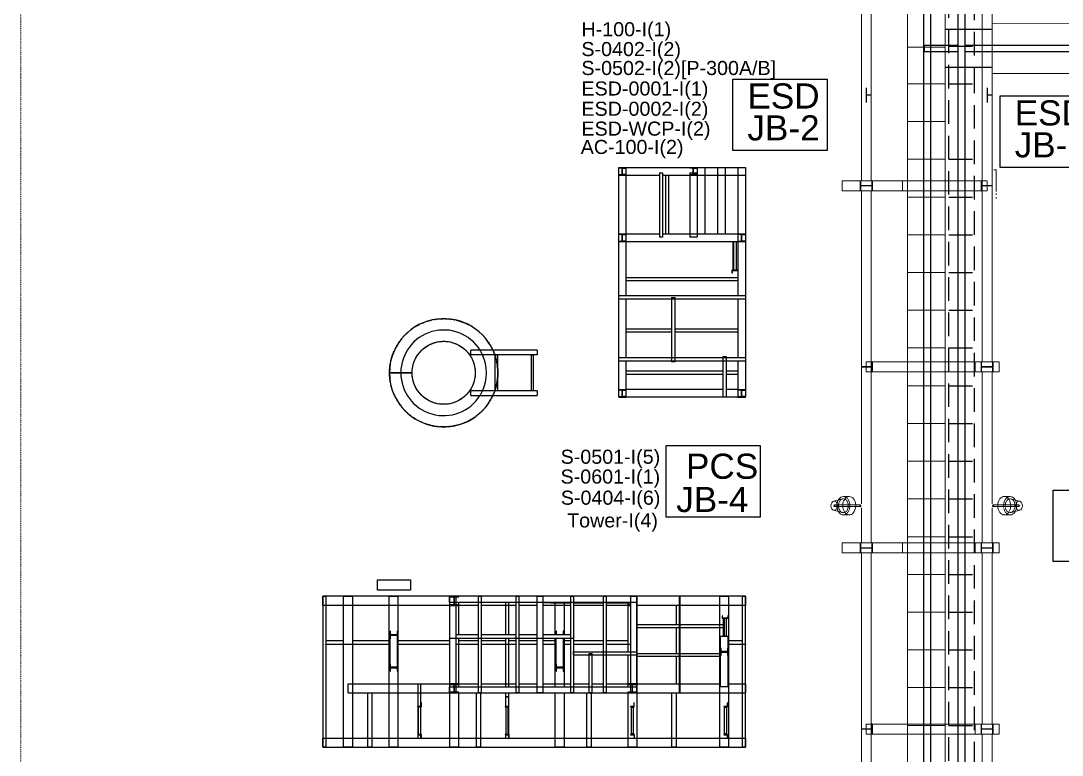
# Model space of a CAD drawing. Header units: inches. Extents: x 19 to 715735, y 34 to 210034.
# Drawn here: x 131674 to 148226, y 131768 to 143443 of the extents above; entities that cross this region are included whole.
import ezdxf

# ---------------------------------------------------------------- set-up
doc = ezdxf.new("R2010")
doc.units = ezdxf.units.IN
doc.header["$MEASUREMENT"] = 0
for name, pattern in [('CABLEROUTEALL-EMBED 1_DWG$0$HIDDEN2', [0.1875, 0.125, -0.0625]), ('DIVIDE2', [0.625, 0.25, -0.125, 0, -0.125, 0, -0.125]), ('LIGHTINGLAYOUTPROGRESSUNIT-EMBED 1_DWG$0$HIDDEN2', [0.1875, 0.125, -0.0625])]:
    doc.linetypes.add(name, pattern=pattern)
for name, color, linetype in [('CABLE TRAY INSTRUMENTATION', 7, 'Continuous'), ('CABLE TRAY POWER', 3, 'Continuous'), ('CABLEROUTEALL-EMBED 1_DWG$0$DwgTemplate', 7, 'Continuous'), ('cables', 7, 'Continuous'), ('Junction Boxes', 1, 'Continuous')]:
    doc.layers.add(name, color=color, linetype=linetype)
for name, color, linetype, lineweight in [('Cable Trench', 7, 'Continuous', 13), ('Layout', 6, 'Continuous', 20), ('Pipe Rack Lighting', 1, 'Continuous', 5), ('REV.C CLOUD', 2, 'Continuous', 20), ('SKIDS', 3, 'Continuous', 30)]:
    doc.layers.add(name, color=color, linetype=linetype, lineweight=lineweight)
doc.styles.get("Standard").update_dxf_attribs({"font": 'arial.ttf'})

msp = doc.modelspace()

# ---------------------------------------------------------------- linework, layer by layer
at = {"layer": 'CABLE TRAY INSTRUMENTATION', "color": 6, "linetype": 'CABLEROUTEALL-EMBED 1_DWG$0$HIDDEN2', "ltscale": 3000}
for p, q in [((146427, 123242), (146427, 164642)), ((146827, 164642), (146827, 142666)), ((146427, 143042), (146827, 143042)), ((146827, 142666), (146827, 123242)), ((146427, 142442), (146827, 142442)), ((146427, 141242), (146827, 141242)), ((146427, 140642), (146827, 140642)), ((146427, 140042), (146827, 140042)), ((146427, 140042), (146827, 140042)), ((146427, 140042), (146827, 140042)), ((146427, 139442), (146827, 139442)), ((146427, 138842), (146827, 138842)), ((146427, 138842), (146827, 138842)), ((146427, 138242), (146827, 138242)), ((146427, 137642), (146827, 137642)), ((146427, 137042), (146827, 137042)), ((146427, 136442), (146827, 136442)), ((146427, 135842), (146827, 135842)), ((146427, 135242), (146827, 135242)), ((146427, 135242), (146827, 135242)), ((146427, 135242), (146827, 135242)), ((146427, 134642), (146827, 134642)), ((146427, 134042), (146827, 134042)), ((146427, 134042), (146827, 134042)), ((146427, 133442), (146827, 133442)), ((146427, 132842), (146827, 132842)), ((146427, 132242), (146827, 132242))]:
    msp.add_line(p, q, dxfattribs=at)
at = {"layer": 'CABLE TRAY POWER'}
for p, q in [((147112, 143303), (146365, 143303)), ((147112, 142703), (146365, 142703))]:
    msp.add_line(p, q, dxfattribs=at)
at = {"layer": 'Cable Trench', "color": 2}
msp.add_line((147112, 143403), (147112, 142603), dxfattribs=at)
at = {"layer": 'Cable Trench', "color": 2, "linetype": 'Continuous'}
for p, q in [((147112, 143403), (209359, 143400)), ((184399, 142601), (147112, 142603))]:
    msp.add_line(p, q, dxfattribs=at)
at = {"layer": 'CABLEROUTEALL-EMBED 1_DWG$0$DwgTemplate', "color": 252, "linetype": 'Continuous'}
for p, q in [((141177, 141101), (141177, 141110)), ((141177, 141110), (141297, 141110)), ((141177, 141110), (142425, 141110)), ((141177, 140990), (141177, 141110)), ((141177, 139071), (141177, 141110)), ((141177, 141110), (141297, 141110)), ((141234, 141101), (141177, 141101)), ((141234, 140998), (141234, 141101)), ((141240, 141101), (141297, 141101)), ((141240, 140998), (141240, 141101)), ((141297, 141110), (141297, 141101)), ((141297, 139071), (141297, 141110)), ((141824, 141028), (141824, 140006)), ((141824, 141028), (141875, 141028)), ((141875, 141028), (141875, 140006)), ((142305, 141101), (142305, 141110)), ((142305, 141110), (142425, 141110)), ((142362, 141101), (142305, 141101)), ((142305, 141028), (142305, 140006)), ((142305, 141028), (142425, 141028)), ((142362, 140998), (142362, 141101)), ((142368, 141101), (142425, 141101)), ((142368, 140998), (142368, 141101)), ((142425, 141110), (142425, 140990)), ((142425, 141110), (142425, 141101)), ((142425, 141110), (143193, 141110)), ((142425, 141110), (142545, 141110)), ((142425, 141028), (142425, 140006)), ((142545, 141110), (142545, 140054)), ((142749, 141110), (142869, 141110)), ((142749, 141110), (142749, 140054)), ((142869, 141110), (142869, 140054)), ((143073, 141110), (143193, 141110)), ((143073, 141110), (143073, 140054)), ((143193, 141110), (143193, 140054)), ((143193, 141110), (143193, 140990)), ((141177, 140998), (141234, 140998)), ((141177, 140998), (141177, 140990)), ((141177, 140990), (141297, 140990)), ((141177, 140990), (141824, 140990)), ((141297, 140998), (141240, 140998)), ((141297, 140990), (141297, 140998)), ((141875, 140990), (142425, 140990)), ((141920, 140990), (141920, 140054)), ((141971, 140990), (141971, 140054)), ((142305, 140998), (142362, 140998)), ((142305, 140998), (142305, 140990)), ((142305, 140990), (142425, 140990)), ((142425, 140998), (142368, 140998)), ((142425, 140990), (142425, 140998)), ((142425, 140990), (143193, 140990)), ((141177, 139934), (141177, 140054)), ((141177, 140054), (141824, 140054)), ((141177, 140045), (141177, 140054)), ((141177, 140054), (141297, 140054)), ((141234, 140045), (141177, 140045)), ((141234, 139942), (141234, 140045)), ((141240, 140045), (141297, 140045)), ((141240, 139942), (141240, 140045)), ((141297, 140054), (141297, 140045)), ((141875, 140054), (143193, 140054)), ((143073, 140054), (143193, 140054)), ((143073, 140054), (143073, 139071)), ((143073, 140054), (143193, 140054)), ((143073, 140045), (143073, 140054)), ((143130, 140045), (143073, 140045)), ((143130, 139942), (143130, 140045)), ((143136, 139942), (143136, 140045)), ((143136, 140045), (143193, 140045)), ((143193, 140054), (143193, 139934)), ((143193, 140054), (143193, 139071)), ((143193, 140054), (143193, 140045)), ((141177, 139942), (141177, 139934)), ((141177, 139942), (141234, 139942)), ((141177, 139934), (143193, 139934)), ((141177, 139934), (141297, 139934)), ((141297, 139942), (141240, 139942)), ((141297, 139934), (141297, 139942)), ((141875, 140006), (141824, 140006)), ((142425, 140006), (142305, 140006)), ((142997, 139478), (142997, 139934)), ((143008, 139478), (143008, 139934)), ((143046, 139934), (143046, 139478)), ((143073, 139942), (143130, 139942)), ((143073, 139942), (143073, 139934)), ((143073, 139934), (143193, 139934)), ((143193, 139942), (143136, 139942)), ((143193, 139934), (143193, 139942)), ((142977, 139478), (142977, 139439)), ((143073, 139478), (142977, 139478)), ((142977, 139439), (142985, 139439)), ((142985, 139439), (142985, 139475)), ((142985, 139475), (143068, 139475)), ((143068, 139475), (143068, 139439)), ((143068, 139439), (143073, 139439)), ((143073, 139359), (141297, 139359)), ((143073, 139308), (141297, 139308)), ((141177, 139020), (141177, 139071)), ((143193, 139071), (141177, 139071)), ((142016, 139045), (142016, 138023)), ((142016, 139045), (142067, 139045)), ((142067, 139045), (142067, 138023)), ((143193, 139071), (143193, 139020)), ((143193, 139020), (141177, 139020)), ((141177, 138083), (141177, 139020)), ((141297, 138083), (141297, 139020)), ((143073, 139020), (143073, 138083)), ((143193, 139020), (143193, 138083)), ((142016, 138543), (141297, 138543)), ((142016, 138493), (141297, 138493)), ((143073, 138543), (142067, 138543)), ((143073, 138493), (142067, 138493)), ((139881, 138207), (138827, 138207)), ((138827, 138134), (138827, 138207)), ((139881, 138134), (138827, 138134)), ((139210, 138134), (139210, 137558)), ((139210, 138134), (139248, 138134)), ((139248, 138134), (139248, 137558)), ((139785, 138134), (139785, 137558)), ((139785, 138134), (139824, 138134)), ((139824, 137558), (139824, 138134)), ((139881, 138207), (139881, 138134)), ((141177, 138032), (141177, 138083)), ((143193, 138083), (141177, 138083)), ((142832, 138108), (142883, 138108)), ((142832, 138108), (142832, 137462)), ((142883, 138108), (142883, 137462)), ((143193, 138083), (143193, 138032)), ((141177, 137582), (141177, 138032)), ((143193, 138032), (141177, 138032)), ((141297, 137582), (141297, 138032)), ((142067, 138023), (142016, 138023)), ((143073, 138032), (143073, 137582)), ((143193, 138032), (143193, 137582)), ((137534, 137847), (137894, 137847)), ((142832, 137871), (141297, 137871)), ((142832, 137821), (141297, 137821)), ((143073, 137871), (142883, 137871)), ((143073, 137821), (142883, 137821)), ((139881, 137558), (138827, 137558)), ((138827, 137485), (138827, 137558)), ((139248, 137558), (139210, 137558)), ((139824, 137558), (139785, 137558)), ((139881, 137558), (139881, 137485)), ((141177, 137582), (141297, 137582)), ((141177, 137573), (141177, 137582)), ((141177, 137471), (141177, 137573)), ((141234, 137573), (141177, 137573)), ((141177, 137471), (141177, 137573)), ((141234, 137471), (141234, 137573)), ((141240, 137573), (141297, 137573)), ((141240, 137471), (141240, 137573)), ((142832, 137582), (141297, 137582)), ((141297, 137582), (141297, 137573)), ((141297, 137471), (141297, 137573)), ((143073, 137582), (142883, 137582)), ((143073, 137573), (143073, 137582)), ((143073, 137582), (143193, 137582)), ((143130, 137573), (143073, 137573)), ((143073, 137573), (143073, 137471)), ((143130, 137471), (143130, 137573)), ((143136, 137573), (143193, 137573)), ((143136, 137471), (143136, 137573)), ((143193, 137582), (143193, 137573)), ((143193, 137573), (143193, 137471)), ((143193, 137573), (143193, 137471)), ((138827, 137485), (139881, 137485)), ((141177, 137471), (141234, 137471)), ((141177, 137471), (141177, 137462)), ((141177, 137462), (141297, 137462)), ((141297, 137471), (141240, 137471)), ((141297, 137462), (141297, 137471)), ((142832, 137462), (141297, 137462)), ((142883, 137462), (142832, 137462)), ((143073, 137462), (142883, 137462)), ((143073, 137471), (143130, 137471)), ((143073, 137471), (143073, 137462)), ((143073, 137462), (143193, 137462)), ((143193, 137471), (143136, 137471)), ((143193, 137462), (143193, 137471)), ((136474, 134294), (136520, 134294)), ((136474, 134294), (136474, 131895)), ((136474, 134150), (136474, 134294)), ((138490, 134294), (136474, 134294)), ((136520, 134294), (136520, 131895)), ((136805, 134294), (136949, 134294)), ((136805, 131895), (136805, 134294)), ((136949, 131895), (136949, 134294)), ((137530, 134294), (137674, 134294)), ((137530, 131895), (137530, 134294)), ((137674, 131895), (137674, 134294)), ((138490, 134198), (138490, 134294)), ((141465, 134294), (138490, 134294)), ((138634, 134294), (138490, 134294)), ((138490, 134294), (138490, 134285)), ((138490, 134294), (138586, 134294)), ((138490, 134294), (138490, 132759)), ((138490, 134285), (138558, 134285)), ((138558, 134285), (138558, 134160)), ((138565, 134160), (138565, 134285)), ((138565, 134285), (138634, 134285)), ((138586, 134294), (138586, 132759)), ((138634, 134285), (138634, 134294)), ((138943, 134294), (138943, 132759)), ((138943, 134294), (138989, 134294)), ((138989, 134294), (138989, 132759)), ((139547, 134294), (139594, 134294)), ((139547, 132759), (139547, 134294)), ((139594, 132759), (139594, 134294)), ((139881, 134294), (139977, 134294)), ((139881, 132759), (139881, 134294)), ((139977, 134294), (139977, 134289)), ((139977, 132759), (139977, 134294)), ((140411, 134294), (140411, 132759)), ((140411, 134294), (140457, 134294)), ((140457, 134294), (140457, 132759)), ((140930, 134294), (140976, 134294)), ((140930, 134294), (140930, 132759)), ((140976, 134294), (140976, 132759)), ((141369, 132759), (141369, 134294)), ((141369, 134294), (141465, 134294)), ((141465, 134294), (141465, 134198)), ((141465, 132759), (141465, 134294)), ((141467, 134294), (141465, 134294)), ((141465, 134285), (141465, 134294)), ((141465, 134285), (141467, 134285)), ((141467, 134294), (141467, 131895)), ((141467, 134294), (141467, 134285)), ((143193, 134294), (141467, 134294)), ((142144, 134294), (142150, 134294)), ((142144, 133795), (142144, 134294)), ((142150, 134294), (142150, 133795)), ((142785, 131895), (142785, 134294)), ((142785, 134294), (142929, 134294)), ((142929, 131895), (142929, 134294)), ((143147, 134294), (143193, 134294)), ((143147, 131895), (143147, 134294)), ((143193, 131895), (143193, 134294)), ((143193, 134294), (143193, 134150)), ((138490, 134150), (136474, 134150)), ((141465, 134198), (138490, 134198)), ((138558, 134160), (138490, 134160)), ((138490, 134160), (138490, 134150)), ((138490, 134150), (138634, 134150)), ((138634, 134160), (138565, 134160)), ((138634, 134150), (138634, 134160)), ((138943, 134150), (138634, 134150)), ((138635, 133683), (138635, 134198)), ((139547, 134150), (138989, 134150)), ((139382, 133683), (139382, 134198)), ((139428, 133683), (139428, 134198)), ((139881, 134150), (139594, 134150)), ((140411, 134150), (139977, 134150)), ((139983, 134198), (140100, 134192)), ((140101, 134198), (140089, 134198)), ((140100, 134192), (140101, 134198)), ((140100, 134192), (140411, 134192)), ((140101, 134198), (140411, 134198)), ((140169, 133683), (140169, 134192)), ((140313, 133683), (140313, 134192)), ((140457, 134198), (140930, 134198)), ((140457, 134192), (140930, 134192)), ((140930, 134150), (140457, 134150)), ((140976, 134198), (141369, 134198)), ((140976, 134192), (141369, 134192)), ((141321, 134150), (140976, 134150)), ((141321, 134160), (141321, 134150)), ((141369, 134160), (141321, 134160)), ((141321, 134150), (141369, 134150)), ((141323, 134192), (141323, 134160)), ((141323, 134150), (141323, 133411)), ((141465, 134150), (141465, 134160)), ((141465, 134160), (141467, 134160)), ((141465, 134150), (141467, 134150)), ((141467, 134160), (141467, 134150)), ((143193, 134150), (141467, 134150)), ((142089, 134150), (142089, 133841)), ((142820, 133984), (142820, 133945)), ((142828, 133984), (142820, 133984)), ((142820, 133945), (142918, 133945)), ((142828, 133949), (142828, 133984)), ((142911, 133949), (142828, 133949)), ((142840, 133945), (142840, 133661)), ((142851, 133945), (142851, 133661)), ((142889, 133661), (142889, 133945)), ((142911, 133984), (142911, 133949)), ((142918, 133984), (142911, 133984)), ((142918, 133945), (142918, 133984)), ((142840, 133841), (141467, 133841)), ((141467, 133795), (141467, 133841)), ((142840, 133795), (141467, 133795)), ((142089, 133795), (142089, 133381)), ((142144, 133795), (142150, 133795)), ((142144, 133335), (142144, 133795)), ((142150, 133795), (142144, 133795)), ((142150, 133795), (142150, 133335)), ((136805, 133587), (136520, 133587)), ((137530, 133587), (136949, 133587)), ((137550, 133740), (137542, 133740)), ((137542, 133740), (137542, 133620)), ((137542, 133680), (137662, 133680)), ((137542, 133162), (137542, 133680)), ((137542, 133620), (137550, 133620)), ((137550, 133683), (137550, 133740)), ((137653, 133683), (137550, 133683)), ((137550, 133677), (137653, 133677)), ((137550, 133620), (137550, 133677)), ((137653, 133740), (137653, 133683)), ((137662, 133740), (137653, 133740)), ((137653, 133677), (137653, 133620)), ((137653, 133620), (137662, 133620)), ((137662, 133620), (137662, 133740)), ((137662, 133162), (137662, 133680)), ((138490, 133587), (137674, 133587)), ((138490, 133628), (138989, 133628)), ((138490, 133623), (138490, 133628)), ((138989, 133623), (138490, 133623)), ((138943, 133683), (138586, 133683)), ((138635, 132855), (138635, 133623)), ((138943, 133587), (138635, 133587)), ((139547, 133683), (138989, 133683)), ((138989, 133628), (138989, 133623)), ((138989, 133623), (138989, 133628)), ((138989, 133628), (139594, 133628)), ((139594, 133623), (138989, 133623)), ((139382, 133587), (138989, 133587)), ((139382, 132855), (139382, 133623)), ((139428, 132855), (139428, 133623)), ((139547, 133587), (139428, 133587)), ((139881, 133683), (139594, 133683)), ((139594, 133628), (139594, 133623)), ((139594, 133623), (139594, 133628)), ((139594, 133628), (139929, 133628)), ((139929, 133623), (139594, 133623)), ((139881, 133587), (139594, 133587)), ((139929, 133628), (139929, 133623)), ((139929, 133623), (139929, 133628)), ((139929, 133628), (140457, 133628)), ((140457, 133623), (139929, 133623)), ((140411, 133683), (139977, 133683)), ((140169, 133587), (139977, 133587)), ((140169, 132855), (140169, 133623)), ((140190, 133740), (140181, 133740)), ((140181, 133740), (140181, 133683)), ((140181, 133162), (140181, 133623)), ((140181, 133623), (140181, 133620)), ((140181, 133620), (140190, 133620)), ((140190, 133683), (140190, 133740)), ((140293, 133683), (140190, 133683)), ((140190, 133620), (140190, 133623)), ((140293, 133740), (140293, 133683)), ((140301, 133740), (140293, 133740)), ((140293, 133623), (140293, 133620)), ((140293, 133620), (140301, 133620)), ((140301, 133683), (140301, 133740)), ((140301, 133162), (140301, 133623)), ((140301, 133620), (140301, 133623)), ((140313, 132855), (140313, 133623)), ((140411, 133587), (140313, 133587)), ((140457, 133628), (140457, 133623)), ((140930, 133587), (140457, 133587)), ((141323, 133587), (140976, 133587)), ((142797, 133471), (142797, 133661)), ((142797, 133661), (142917, 133661)), ((142917, 133471), (142917, 133661)), ((143147, 133587), (142929, 133587)), ((136517, 133527), (136517, 133532)), ((136517, 133532), (136877, 133532)), ((136877, 133527), (136517, 133527)), ((136877, 133532), (137542, 133532)), ((136877, 133527), (136877, 133532)), ((136877, 133532), (136877, 133527)), ((137542, 133527), (136877, 133527)), ((137662, 133532), (138490, 133532)), ((138490, 133527), (137662, 133527)), ((138586, 133532), (138943, 133532)), ((138943, 133527), (138586, 133527)), ((138989, 133532), (139382, 133532)), ((139382, 133527), (138989, 133527)), ((139382, 133532), (139382, 133527)), ((139382, 133532), (139547, 133532)), ((139382, 133527), (139382, 133532)), ((139547, 133527), (139382, 133527)), ((139594, 133532), (139881, 133532)), ((139881, 133527), (139594, 133527)), ((139977, 133532), (140181, 133532)), ((140181, 133527), (139977, 133527)), ((140301, 133532), (140411, 133532)), ((140411, 133527), (140301, 133527)), ((140457, 133532), (140930, 133532)), ((140930, 133527), (140457, 133527)), ((140976, 133532), (141369, 133532)), ((141369, 133527), (140976, 133527)), ((141465, 133532), (141467, 133532)), ((141467, 133527), (141465, 133527)), ((141467, 133532), (141467, 133527)), ((142806, 133471), (142797, 133471)), ((142797, 133471), (142797, 133351)), ((142806, 133414), (142806, 133471)), ((142909, 133414), (142806, 133414)), ((142909, 133471), (142909, 133414)), ((142917, 133471), (142909, 133471)), ((142917, 133532), (143193, 133532)), ((143193, 133527), (142917, 133527)), ((142917, 133351), (142917, 133471)), ((142918, 133466), (142917, 133466)), ((142917, 133427), (142918, 133427)), ((142918, 133427), (142918, 133466)), ((143193, 133532), (143193, 133527)), ((140457, 133365), (140457, 133411)), ((140457, 133411), (141465, 133411)), ((140457, 133365), (141465, 133365)), ((140707, 132759), (140707, 133383)), ((140707, 133383), (140753, 133383)), ((140753, 132759), (140753, 133383)), ((141323, 133365), (141323, 132903)), ((141465, 133411), (141465, 133365)), ((142797, 133381), (141467, 133381)), ((141467, 133335), (141467, 133381)), ((142797, 133335), (141467, 133335)), ((142089, 133335), (142089, 132903)), ((142150, 133335), (142144, 133335)), ((142144, 132759), (142144, 133335)), ((142144, 133335), (142150, 133335)), ((142150, 133335), (142150, 132759)), ((142797, 132855), (142797, 133351)), ((142797, 133351), (142806, 133351)), ((142806, 133351), (142806, 133408)), ((142806, 133408), (142909, 133408)), ((142909, 133408), (142909, 133351)), ((142909, 133351), (142917, 133351)), ((142917, 132855), (142917, 133351)), ((137550, 133222), (137542, 133222)), ((137542, 133222), (137542, 133102)), ((137662, 133162), (137542, 133162)), ((137542, 133102), (137550, 133102)), ((137550, 133165), (137550, 133222)), ((137653, 133165), (137550, 133165)), ((137550, 133159), (137653, 133159)), ((137550, 133102), (137550, 133159)), ((137653, 133222), (137653, 133165)), ((137662, 133222), (137653, 133222)), ((137653, 133159), (137653, 133102)), ((137653, 133102), (137662, 133102)), ((137662, 133102), (137662, 133222)), ((140181, 133222), (140181, 133102)), ((140190, 133222), (140181, 133222)), ((140301, 133162), (140181, 133162)), ((140181, 133102), (140190, 133102)), ((140190, 133165), (140190, 133222)), ((140293, 133165), (140190, 133165)), ((140190, 133159), (140293, 133159)), ((140190, 133102), (140190, 133159)), ((140293, 133222), (140293, 133165)), ((140301, 133222), (140293, 133222)), ((140293, 133159), (140293, 133102)), ((140293, 133102), (140301, 133102)), ((140301, 133102), (140301, 133222)), ((136877, 132903), (138490, 132903)), ((136877, 132759), (136877, 132903)), ((136877, 132759), (138490, 132759)), ((137187, 131895), (137187, 132759)), ((137187, 132759), (137259, 132759)), ((137259, 131895), (137259, 132759)), ((137987, 132544), (137987, 132903)), ((137987, 132903), (138033, 132903)), ((138033, 132544), (138033, 132903)), ((138490, 132903), (138490, 132893)), ((138634, 132903), (138490, 132903)), ((138490, 132893), (138558, 132893)), ((138490, 132759), (138490, 132855)), ((138490, 132855), (141465, 132855)), ((138558, 132768), (138490, 132768)), ((138490, 132768), (138490, 132759)), ((138490, 132759), (138634, 132759)), ((138490, 132759), (141465, 132759)), ((138586, 132759), (138490, 132759)), ((138491, 131895), (138491, 132759)), ((138558, 132893), (138558, 132768)), ((138565, 132893), (138634, 132893)), ((138565, 132768), (138565, 132893)), ((138634, 132768), (138565, 132768)), ((138634, 132893), (138634, 132903)), ((138634, 132903), (138943, 132903)), ((138634, 132759), (138634, 132768)), ((138635, 131895), (138635, 132759)), ((138914, 131895), (138914, 132759)), ((138989, 132759), (138943, 132759)), ((138986, 131895), (138986, 132759)), ((138989, 132903), (139547, 132903)), ((139382, 132694), (139382, 132759)), ((139428, 132694), (139428, 132759)), ((139594, 132759), (139547, 132759)), ((139594, 132903), (139881, 132903)), ((139977, 132759), (139881, 132759)), ((139977, 132903), (140411, 132903)), ((139977, 132849), (139977, 132855)), ((139977, 132855), (139977, 132849)), ((140169, 131895), (140169, 132759)), ((140313, 131895), (140313, 132759)), ((140457, 132759), (140411, 132759)), ((140457, 132903), (140707, 132903)), ((140672, 131895), (140672, 132759)), ((140753, 132759), (140707, 132759)), ((140744, 131895), (140744, 132759)), ((140753, 132903), (140930, 132903)), ((140976, 132759), (140930, 132759)), ((140976, 132903), (141321, 132903)), ((141321, 132903), (141321, 132893)), ((141465, 132903), (141321, 132903)), ((141321, 132893), (141390, 132893)), ((141321, 132768), (141321, 132759)), ((141390, 132768), (141321, 132768)), ((141321, 132759), (141465, 132759)), ((141323, 132893), (141323, 132855)), ((141323, 132759), (141323, 131895)), ((141465, 132759), (141369, 132759)), ((141390, 132893), (141390, 132768)), ((141397, 132768), (141397, 132893)), ((141397, 132893), (141465, 132893)), ((141465, 132768), (141397, 132768)), ((141465, 132893), (141465, 132903)), ((141465, 132903), (142797, 132903)), ((141465, 132855), (141465, 132759)), ((141465, 132759), (141465, 132768)), ((141465, 132759), (143193, 132759)), ((142023, 132759), (142095, 132759)), ((142023, 131895), (142023, 132759)), ((142095, 131895), (142095, 132759)), ((142150, 132759), (142144, 132759)), ((142917, 132855), (142797, 132855)), ((142917, 132903), (143193, 132903)), ((143193, 132903), (143193, 132759)), ((138040, 132598), (138034, 132598)), ((138034, 132598), (138034, 132544)), ((138040, 132538), (138040, 132598)), ((139382, 132694), (139428, 132694)), ((139382, 132544), (139382, 132694)), ((139428, 132694), (139382, 132694)), ((139432, 132598), (139426, 132598)), ((139426, 132598), (139426, 132544)), ((139428, 132598), (139428, 132694)), ((139432, 132538), (139432, 132598)), ((141418, 132598), (141418, 132544)), ((141424, 132598), (141418, 132598)), ((141424, 132538), (141424, 132598)), ((142907, 132598), (142901, 132598)), ((142901, 132598), (142901, 132544)), ((142907, 132538), (142907, 132598)), ((137979, 132544), (137979, 132538)), ((138034, 132544), (137979, 132544)), ((137979, 132538), (138040, 132538)), ((137987, 132096), (137987, 132538)), ((137989, 132538), (138030, 132538)), ((137989, 132538), (137989, 132096)), ((138030, 132096), (138030, 132538)), ((138033, 132096), (138033, 132538)), ((139426, 132544), (139371, 132544)), ((139371, 132544), (139371, 132538)), ((139371, 132538), (139432, 132538)), ((139381, 132538), (139381, 132096)), ((139381, 132538), (139422, 132538)), ((139422, 132096), (139422, 132538)), ((139428, 132096), (139428, 132538)), ((141418, 132544), (141363, 132544)), ((141363, 132544), (141363, 132538)), ((141363, 132538), (141424, 132538)), ((141373, 132526), (141373, 132108)), ((141414, 132526), (141373, 132526)), ((141414, 132108), (141414, 132526)), ((142846, 132544), (142846, 132538)), ((142901, 132544), (142846, 132544)), ((142846, 132538), (142907, 132538)), ((142897, 132526), (142856, 132526)), ((142856, 132526), (142856, 132108)), ((142897, 132108), (142897, 132526)), ((137982, 132096), (137982, 132091)), ((138043, 132096), (137982, 132096)), ((137982, 132091), (138037, 132091)), ((137987, 132036), (137987, 132091)), ((138030, 132096), (137989, 132096)), ((138033, 132036), (138033, 132091)), ((138037, 132091), (138037, 132036)), ((138043, 132036), (138043, 132096)), ((139374, 132096), (139374, 132091)), ((139435, 132096), (139374, 132096)), ((139374, 132091), (139429, 132091)), ((139422, 132096), (139381, 132096)), ((139382, 132036), (139382, 132091)), ((139428, 132036), (139428, 132091)), ((139429, 132091), (139429, 132036)), ((139435, 132036), (139435, 132096)), ((141366, 132096), (141366, 132091)), ((141426, 132096), (141366, 132096)), ((141366, 132091), (141421, 132091)), ((141414, 132108), (141373, 132108)), ((141421, 132091), (141421, 132036)), ((141426, 132036), (141426, 132096)), ((142849, 132096), (142849, 132091)), ((142909, 132096), (142849, 132096)), ((142849, 132091), (142904, 132091)), ((142897, 132108), (142856, 132108)), ((142904, 132091), (142904, 132036)), ((142909, 132036), (142909, 132096)), ((136474, 132039), (138037, 132039)), ((136474, 131895), (136474, 132039)), ((138033, 132036), (137987, 132036)), ((138037, 132036), (138043, 132036)), ((138043, 132039), (139429, 132039)), ((139428, 132036), (139382, 132036)), ((139429, 132036), (139435, 132036)), ((139435, 132039), (141421, 132039)), ((141421, 132036), (141426, 132036)), ((141426, 132039), (142904, 132039)), ((142904, 132036), (142909, 132036)), ((142909, 132039), (143193, 132039)), ((143193, 132039), (143193, 131895)), ((136520, 131895), (136474, 131895)), ((136474, 131895), (143193, 131895)), ((136949, 131895), (136805, 131895)), ((137259, 131895), (137187, 131895)), ((137674, 131895), (137530, 131895)), ((138635, 131895), (138491, 131895)), ((138986, 131895), (138914, 131895)), ((140313, 131895), (140169, 131895)), ((140744, 131895), (140672, 131895)), ((141467, 131895), (141323, 131895)), ((142095, 131895), (142023, 131895)), ((142929, 131895), (142785, 131895)), ((143193, 131895), (143147, 131895))]:
    msp.add_line(p, q, dxfattribs=at)
at = {"layer": 'CABLEROUTEALL-EMBED 1_DWG$0$DwgTemplate', "color": 252, "linetype": 'CABLEROUTEALL-EMBED 1_DWG$0$HIDDEN2'}
msp.add_line((137894, 137847), (137534, 137847), dxfattribs=at)
for radius in [861, 501]:
    msp.add_circle((138395, 137847), radius, dxfattribs=at)
at = {"layer": 'CABLEROUTEALL-EMBED 1_DWG$0$DwgTemplate', "color": 252, "linetype": 'Continuous'}
msp.add_circle((138395, 137847), 501, dxfattribs=at)
for radius, start, end in [(861, 24.7195, 180), (681, 31.9213, 180), (681, 334.8745, 24.9339), (861, 18.7634, 19.4758), (861, 352.5107, 7.4893), (861, 180, 335.1293), (681, 180, 327.8739), (861, 340.3785, 341.2366)]:
    msp.add_arc((138395, 137847), radius, start, end, dxfattribs=at)
at = {"layer": 'CABLEROUTEALL-EMBED 1_DWG$0$DwgTemplate', "color": 252, "linetype": 'CABLEROUTEALL-EMBED 1_DWG$0$HIDDEN2'}
for radius, start, end in [(681, 24.9339, 31.9213), (861, 19.4758, 24.7195), (861, 7.4893, 18.7634), (861, 341.2366, 352.5107), (681, 327.8739, 334.8745), (861, 335.1293, 340.3785)]:
    msp.add_arc((138395, 137847), radius, start, end, dxfattribs=at)
at = {"layer": 'cables'}
for points in [[(146026, 122592), (146026, 164493), (146134, 164493), (146134, 122592)], [(146571, 123242), (146571, 164493), (146679, 164493), (146679, 123242)], [(146571, 142949), (146037, 142949), (146037, 143057), (146571, 143057)], [(146679, 143057), (209944, 143057), (209944, 142949), (146679, 142949)]]:
    msp.add_lwpolyline(points, dxfattribs=at)
at = {"layer": 'Junction Boxes'}
for points in [[(144488, 142517), (144488, 141382), (142993, 141382), (142993, 142517)], [(148737, 142248), (148737, 141112), (147242, 141112), (147242, 142248)], [(143428, 136689), (143428, 135553), (141934, 135553), (141934, 136689)], [(149577, 135983), (149577, 134847), (148082, 134847), (148082, 135983)], [(137345, 134554), (137870, 134554), (137870, 134392), (137345, 134392)]]:
    msp.add_lwpolyline(points, close=True, dxfattribs=at)
at = {"layer": 'Layout', "color": 251, "linetype": 'DIVIDE2', "ltscale": 10}
msp.add_line((131674, 122592), (131674, 170592), dxfattribs=at)
at = {"layer": 'Layout', "color": 251, "linetype": 'Continuous'}
for p, q in [((145192, 140901), (145192, 143701)), ((146953, 140822), (146953, 143701)), ((145034, 140901), (145034, 143669)), ((147112, 140822), (147112, 143669)), ((145113, 142306), (145113, 142377)), ((145117, 142377), (145117, 142306)), ((147033, 142306), (147033, 142377)), ((147037, 142377), (147037, 142306)), ((145113, 142306), (145113, 142262)), ((145117, 142306), (145113, 142306)), ((145185, 142262), (145113, 142262)), ((145113, 142262), (145113, 142217)), ((145113, 142262), (145185, 142262)), ((145113, 142217), (145117, 142217)), ((145113, 142146), (145113, 142217)), ((145117, 142264), (145117, 142306)), ((145185, 142264), (145117, 142264)), ((145117, 142217), (145117, 142259)), ((145117, 142259), (145185, 142259)), ((145117, 142217), (145117, 142146)), ((145185, 142264), (145185, 142268)), ((145185, 142262), (145185, 142264)), ((145185, 142259), (145185, 142262)), ((145185, 142255), (145185, 142259)), ((147037, 142306), (147033, 142306)), ((147033, 142306), (147033, 142262)), ((147033, 142262), (147033, 142217)), ((147105, 142262), (147033, 142262)), ((147033, 142262), (147105, 142262)), ((147033, 142217), (147037, 142217)), ((147033, 142146), (147033, 142217)), ((147037, 142264), (147037, 142306)), ((147105, 142264), (147037, 142264)), ((147037, 142217), (147037, 142259)), ((147037, 142259), (147105, 142259)), ((147037, 142217), (147037, 142146)), ((147105, 142264), (147105, 142268)), ((147105, 142262), (147105, 142264)), ((147105, 142259), (147105, 142262)), ((147105, 142255), (147105, 142259)), ((147141, 141073), (147178, 141073)), ((147178, 141073), (147178, 140732)), ((145689, 140901), (144729, 140901)), ((144729, 140742), (144729, 140901)), ((145026, 140901), (145016, 140901)), ((145016, 140901), (145016, 140742)), ((145026, 140825), (145026, 140901)), ((145200, 140901), (145200, 140825)), ((145210, 140901), (145200, 140901)), ((145210, 140742), (145210, 140901)), ((145689, 140901), (145689, 140742)), ((147033, 140901), (145689, 140901)), ((146946, 140901), (146936, 140901)), ((146936, 140901), (146936, 140742)), ((146946, 140825), (146946, 140901)), ((147033, 140901), (147033, 140742)), ((145689, 140742), (144729, 140742)), ((145016, 140742), (145026, 140742)), ((145200, 140825), (145026, 140825)), ((145026, 140819), (145200, 140819)), ((145026, 140742), (145026, 140819)), ((145034, 137945), (145034, 140742)), ((145192, 137945), (145192, 140742)), ((145200, 140819), (145200, 140742)), ((145200, 140742), (145210, 140742)), ((147033, 140742), (145689, 140742)), ((146936, 140742), (146946, 140742)), ((147116, 140825), (146946, 140825)), ((146946, 140819), (147116, 140819)), ((146946, 140742), (146946, 140819)), ((146953, 140822), (147112, 140822)), ((146953, 138021), (146953, 140822)), ((147112, 140822), (146953, 140822)), ((147112, 138021), (147112, 140822)), ((147178, 140700), (147178, 140675)), ((147178, 140642), (147178, 140617)), ((145200, 137945), (145030, 137945)), ((145030, 137939), (145200, 137939)), ((145192, 137945), (145034, 137945)), ((145034, 137942), (145192, 137942)), ((146841, 138021), (145113, 138021)), ((145113, 137863), (145113, 138021)), ((145210, 138021), (145200, 138021)), ((145200, 138021), (145200, 137945)), ((145200, 137939), (145200, 137863)), ((145210, 137863), (145210, 138021)), ((147225, 138021), (146841, 138021)), ((146841, 137863), (146841, 138021)), ((146936, 138021), (146936, 137863)), ((146946, 138021), (146936, 138021)), ((146946, 137945), (146946, 138021)), ((147120, 137945), (146946, 137945)), ((146946, 137939), (147120, 137939)), ((146946, 137863), (146946, 137939)), ((147120, 138021), (147120, 137945)), ((147129, 138021), (147120, 138021)), ((147120, 137939), (147120, 137863)), ((147129, 137863), (147129, 138021)), ((147225, 138021), (147225, 137863)), ((146841, 137863), (145113, 137863)), ((145200, 137863), (145210, 137863)), ((147225, 137863), (146841, 137863)), ((146936, 137863), (146946, 137863)), ((147120, 137863), (147129, 137863))]:
    msp.add_line(p, q, dxfattribs=at)
at = {"layer": 'Layout', "color": 252, "linetype": 'Continuous'}
for p, q in [((145034, 135766), (145034, 137942)), ((145192, 135142), (145192, 137942)), ((146953, 135142), (146953, 137863)), ((147112, 135766), (147112, 137863)), ((145034, 135142), (145034, 135702)), ((147112, 135142), (147112, 135702)), ((145689, 135142), (144729, 135142)), ((144729, 134983), (144729, 135142)), ((145026, 135142), (145016, 135142)), ((145016, 135142), (145016, 134983)), ((145026, 135065), (145026, 135142)), ((145200, 135142), (145200, 135065)), ((145210, 135142), (145200, 135142)), ((145210, 134983), (145210, 135142)), ((145689, 135142), (145689, 134983)), ((146841, 135142), (145689, 135142)), ((146841, 134983), (146841, 135142)), ((147225, 135142), (146841, 135142)), ((146936, 135142), (146936, 134983)), ((146946, 135142), (146936, 135142)), ((146946, 135065), (146946, 135142)), ((147120, 135142), (147120, 135065)), ((147129, 135142), (147120, 135142)), ((147129, 134983), (147129, 135142)), ((147225, 135142), (147225, 134983)), ((145689, 134983), (144729, 134983)), ((145016, 134983), (145026, 134983)), ((145200, 135065), (145026, 135065)), ((145026, 134983), (145026, 135059)), ((145026, 135059), (145200, 135059)), ((145034, 132186), (145034, 134983)), ((145192, 132186), (145192, 134983)), ((145200, 135059), (145200, 134983)), ((145200, 134983), (145210, 134983)), ((146841, 134983), (145689, 134983)), ((147225, 134983), (146841, 134983)), ((146936, 134983), (146946, 134983)), ((147120, 135065), (146946, 135065)), ((146946, 134983), (146946, 135059)), ((146946, 135059), (147120, 135059)), ((146953, 132262), (146953, 134983)), ((147112, 132262), (147112, 134983)), ((147120, 135059), (147120, 134983)), ((147120, 134983), (147129, 134983)), ((145113, 132103), (145113, 132262)), ((146841, 132262), (145113, 132262)), ((145210, 132265), (145200, 132265)), ((145200, 132265), (145200, 132189)), ((145210, 132106), (145210, 132265)), ((146841, 132103), (146841, 132262)), ((147225, 132262), (146841, 132262)), ((146946, 132262), (146936, 132262)), ((146936, 132262), (146936, 132103)), ((146946, 132186), (146946, 132262)), ((147129, 132262), (147120, 132262)), ((147120, 132262), (147120, 132186)), ((147129, 132103), (147129, 132262)), ((147225, 132262), (147225, 132103)), ((145200, 132189), (145030, 132189)), ((145030, 132183), (145200, 132183)), ((145192, 132186), (145034, 132186)), ((145034, 132183), (145192, 132183)), ((145034, 131063), (145034, 132183)), ((146841, 132103), (145113, 132103)), ((145192, 129382), (145192, 132183)), ((145200, 132183), (145200, 132106)), ((145200, 132106), (145210, 132106)), ((147225, 132103), (146841, 132103)), ((146936, 132103), (146946, 132103)), ((147120, 132186), (146946, 132186)), ((146946, 132180), (147120, 132180)), ((146946, 132103), (146946, 132180)), ((146953, 129303), (146953, 132103)), ((147112, 130487), (147112, 132103)), ((147120, 132180), (147120, 132103)), ((147120, 132103), (147129, 132103))]:
    msp.add_line(p, q, dxfattribs=at)
at = {"layer": 'Pipe Rack Lighting', "color": 252, "linetype": 'Continuous'}
for p, q in [((144594, 135806), (144667, 135825)), ((144748, 135881), (144841, 135881)), ((144841, 135746), (145017, 135746)), ((147305, 135746), (147129, 135746)), ((147398, 135881), (147305, 135881)), ((147552, 135806), (147479, 135825)), ((144594, 135662), (144667, 135644)), ((144748, 135588), (144841, 135588)), ((144841, 135722), (145017, 135722)), ((147305, 135722), (147129, 135722)), ((147398, 135588), (147305, 135588)), ((147552, 135662), (147479, 135644))]:
    msp.add_line(p, q, dxfattribs=at)
at = {"layer": 'Pipe Rack Lighting', "color": 252, "linetype": 'LIGHTINGLAYOUTPROGRESSUNIT-EMBED 1_DWG$0$HIDDEN2'}
for p, q in [((144603, 135746), (144841, 135746)), ((144667, 135825), (144734, 135842)), ((147542, 135746), (147305, 135746)), ((147479, 135825), (147411, 135842)), ((144603, 135722), (144841, 135722)), ((144667, 135644), (144734, 135626)), ((147542, 135722), (147305, 135722)), ((147479, 135644), (147411, 135626))]:
    msp.add_line(p, q, dxfattribs=at)
at = {"layer": 'Pipe Rack Lighting', "color": 252, "linetype": 'Continuous'}
for centre, major_axis, start_param, end_param in [((144603, 135734), (0, -73.1), 3.321127, 6.103651), ((144748, 135734), (0, -146), 3.141593, 6.283185), ((144841, 135734), (0, -146), 3.141593, 7.770552), ((144841, 135734), (0, 146), 4.795819, 6.283185), ((147305, 135734), (0, 146), 3.141593, 7.770552), ((147398, 135734), (0, 146), 3.141593, 6.283185), ((147542, 135734), (0, 73.1), 3.321127, 6.103651), ((147305, 135734), (0, -146), 4.795819, 6.283185)]:
    msp.add_ellipse(centre, major_axis=major_axis, ratio=0.707107, start_param=start_param, end_param=end_param, dxfattribs=at)
at = {"layer": 'Pipe Rack Lighting', "color": 252, "linetype": 'LIGHTINGLAYOUTPROGRESSUNIT-EMBED 1_DWG$0$HIDDEN2'}
for centre, major_axis, start_param, end_param in [((144603, 135734), (0, 73.1), 2.962058, 6.283185), ((144603, 135734), (0, 73.1), 0, 0.179534), ((144748, 135734), (0, 146), 3.141593, 6.283185), ((144841, 135734), (0, -146), 1.487366, 1.654226), ((147305, 135734), (0, 146), 1.487366, 1.654226), ((147398, 135734), (0, -146), 3.141593, 6.283185), ((147542, 135734), (0, -73.1), 2.962058, 6.283185), ((147542, 135734), (0, -73.1), 0, 0.179534)]:
    msp.add_ellipse(centre, major_axis=major_axis, ratio=0.707107, start_param=start_param, end_param=end_param, dxfattribs=at)
for centre, major_axis in [((144603, 135734), (0, 12.2)), ((144748, 135734), (0, 110)), ((147398, 135734), (0, -110)), ((147542, 135734), (0, -12.2))]:
    msp.add_ellipse(centre, major_axis=major_axis, ratio=0.707107, dxfattribs=at)
at = {"layer": 'Pipe Rack Lighting', "color": 252, "linetype": 'Continuous'}
for centre, major_axis in [((145017, 135734), (0, -15.2)), ((145017, 135734), (0, -15.2)), ((145017, 135734), (0, 12.2)), ((147129, 135734), (0, -15.2)), ((147129, 135734), (0, -15.2)), ((147129, 135734), (0, -12.2))]:
    msp.add_ellipse(centre, major_axis=major_axis, ratio=0.707107, dxfattribs=at)
at = {"layer": 'REV.C CLOUD', "color": 3}
for p, q in [((145765, 122672), (145765, 164642)), ((146365, 164642), (146365, 142666)), ((146365, 143266), (146365, 122672)), ((145765, 143022), (146365, 143022)), ((145765, 142442), (146365, 142442)), ((145765, 141842), (146365, 141842)), ((145765, 141242), (146365, 141242)), ((145765, 140642), (146365, 140642)), ((145765, 140042), (146365, 140042)), ((145765, 140042), (146365, 140042)), ((145765, 140042), (146365, 140042)), ((145765, 139442), (146365, 139442)), ((145765, 138842), (146365, 138842)), ((145765, 138842), (146365, 138842)), ((145765, 138242), (146365, 138242)), ((145765, 137642), (146365, 137642)), ((145765, 137042), (146365, 137042)), ((145765, 136442), (146365, 136442)), ((145765, 135842), (146365, 135842)), ((145765, 135242), (146365, 135242)), ((145765, 135242), (146365, 135242)), ((145765, 135242), (146365, 135242)), ((145765, 134642), (146365, 134642)), ((145765, 134042), (146365, 134042)), ((145765, 134042), (146365, 134042)), ((145765, 133442), (146365, 133442)), ((145765, 132842), (146365, 132842)), ((145765, 132242), (146365, 132242))]:
    msp.add_line(p, q, dxfattribs=at)

# ---------------------------------------------------------------- texts
at = {"layer": 'Layout', "char_height": 400, "attachment_point": 1}
for s, insert in [('ESD', (143222, 142448)), ('ESD', (147471, 142179)), ('JB-2', (143222, 141941)), ('JB-1', (147471, 141672)), ('PCS', (142246, 136562)), ('JB-4', (142091, 136034))]:
    msp.add_mtext(s, dxfattribs=dict(at, insert=insert))
at = {"layer": 'SKIDS'}
for s, p in [('H-100-I(1)', (140585, 143197)), ('S-0402-I(2)', (140584, 142882)), ('S-0502-I(2)[P-300A/B]', (140584, 142581)), ('ESD-0001-I(1)', (140585, 142255)), ('ESD-0002-I(2)', (140585, 141933)), ('ESD-WCP-I(2)', (140585, 141617)), ('AC-100-I(2)', (140573, 141326)), ('S-0501-I(5)', (140254, 136401)), ('S-0601-I(1)', (140253, 136086)), ('S-0404-I(6)', (140257, 135750)), ('Tower-I(4)', (140357, 135389))]:
    msp.add_text(s, height=224, rotation=0, dxfattribs=at).set_placement(p)

doc.saveas('drawing.dxf')
